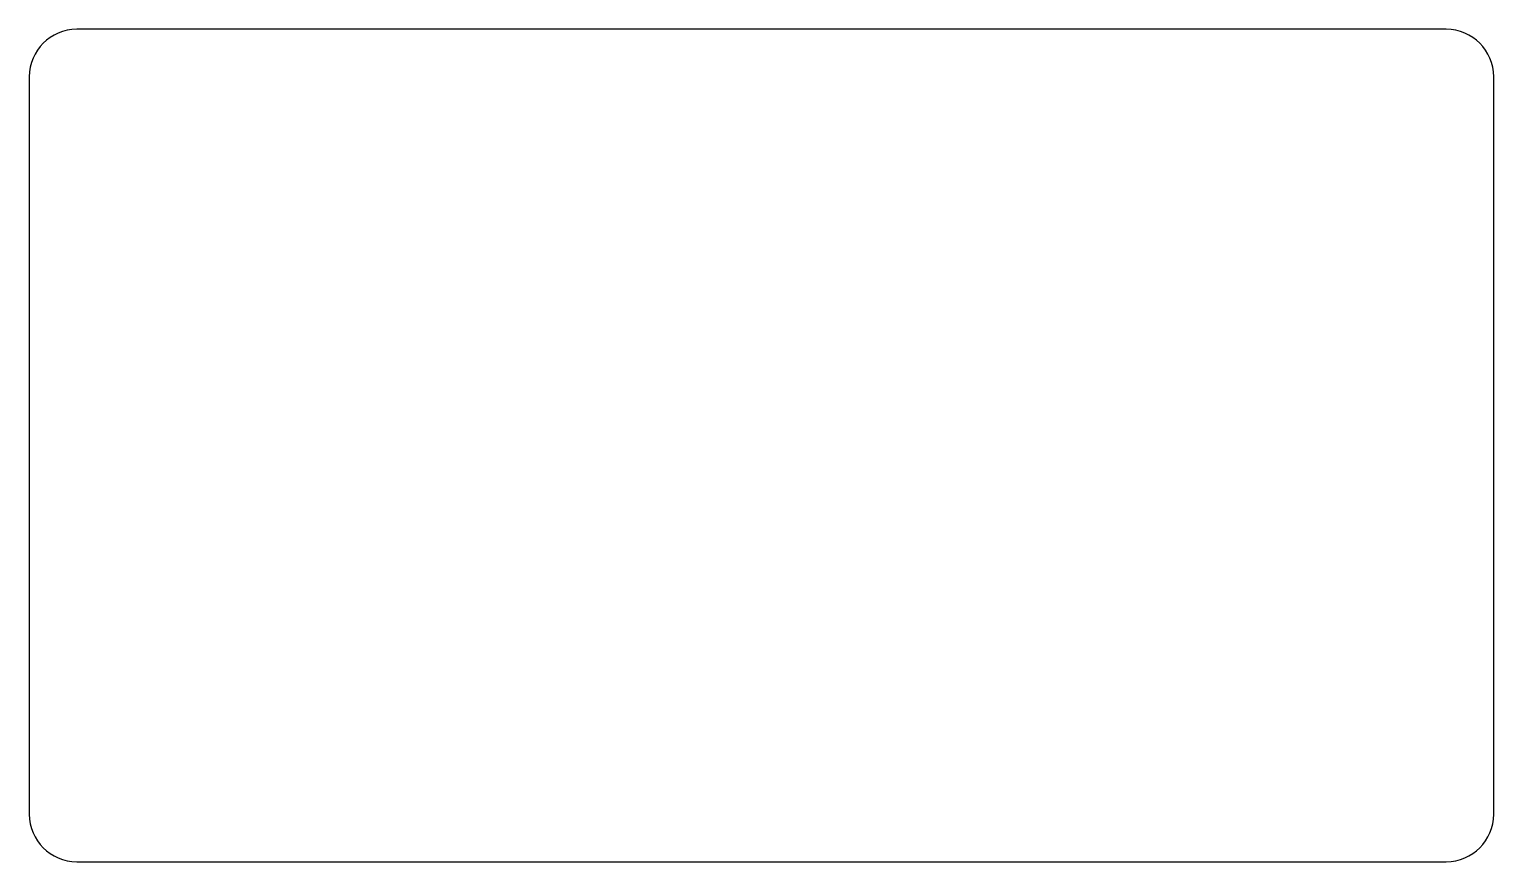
# Model space of a CAD drawing. Header units: millimetres. Extents: x -13.9 to 13.9, y -7.9 to 7.9.
import ezdxf

# ---------------------------------------------------------------- set-up
doc = ezdxf.new("R2010")
doc.units = ezdxf.units.MM

msp = doc.modelspace()

# ---------------------------------------------------------------- linework, layer by layer
for p, q in [((13, 7.9), (-13, 7.9)), ((-13.9, 7), (-13.9, -7)), ((13.9, -7), (13.9, 7)), ((-13, -7.9), (13, -7.9))]:
    msp.add_line(p, q)
for centre, start, end in [((-13, 7), 90, 180), ((13, 7), 0, 90), ((-13, -7), 180, 270), ((13, -7), 270, 360)]:
    msp.add_arc(centre, 0.9, start, end)

doc.saveas('drawing.dxf')
